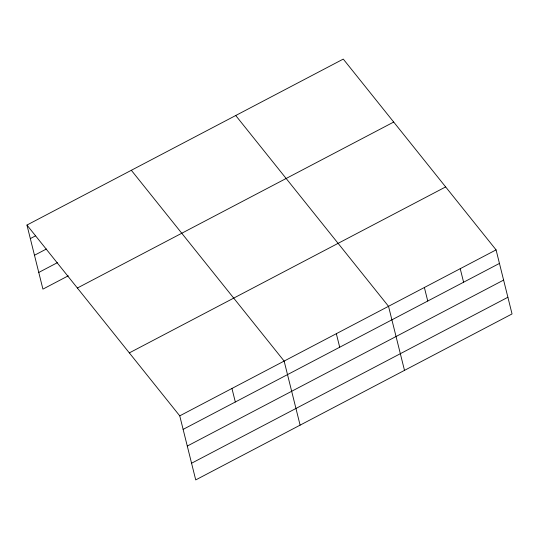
<?xml version="1.0" encoding="UTF-8"?>
<svg xmlns="http://www.w3.org/2000/svg" width="539" height="539" viewBox="0 0 539 539"><rect width="100%" height="100%" fill="white"/><g stroke="black" fill="none" stroke-linecap="round" stroke-linejoin="round"><path stroke-width="0.81" d="M26.95 225.059L343.276 59.088L496.075 249.88L512.05 313.941L195.724 479.912L179.75 415.852L26.95 225.059L42.925 289.12L68.271 275.82M30.325 238.588L35.54 235.853M34.483 255.264L46.408 249.005M38.768 272.444L57.404 262.668M77.373 288.021L393.699 122.05M129.326 352.89L445.652 186.918M179.75 415.852L496.075 249.88M183.125 429.381L499.451 263.409M187.282 446.056L503.608 280.085M191.567 463.237L507.893 297.265M235.725 115.521L388.525 306.307L404.499 370.367M131.341 170.29L284.141 361.083L300.108 425.143M460.225 268.685L463.601 282.22M424.375 287.496L427.75 301.031M336.336 333.695L339.705 347.224M231.945 388.464L235.321 401.993"/></g></svg>
